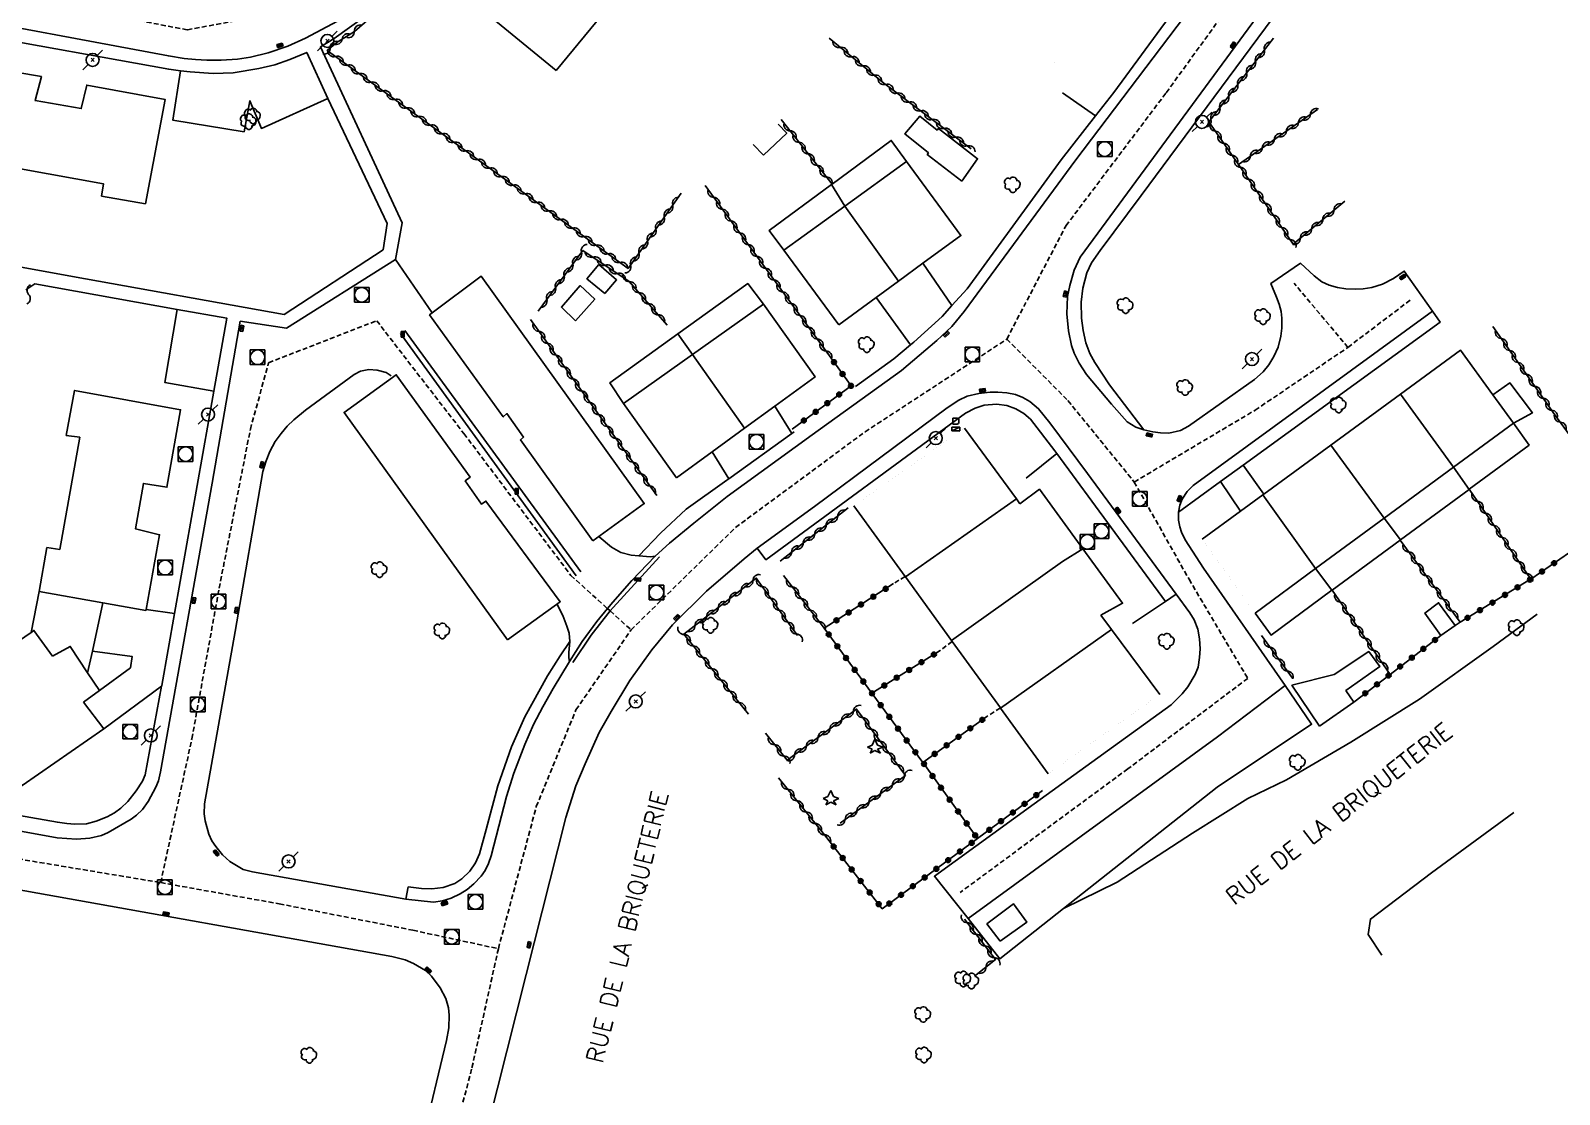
# Model space of a CAD drawing. Header units: millimetres. Extents: x 267000 to 268001, y 124012 to 125001.
# Drawn here: x 267124.9 to 267281.7, y 124538.7 to 124647.9 of the extents above; entities that cross this region are included whole.
import ezdxf
from ezdxf.enums import TextEntityAlignment as Align

# ---------------------------------------------------------------- set-up
doc = ezdxf.new("R2010")
doc.units = ezdxf.units.MM
doc.linetypes.add('DASHED', pattern=[0.75, 0.5, -0.25])
doc.layers.get('0').update_dxf_attribs({"linetype": 'CONTINUOUS'})
for name, color, linetype in [('W0001', 6, 'DASHED'), ('W0004', 5, 'CONTINUOUS'), ('W0006', 2, 'CONTINUOUS'), ('W0008', 7, 'CONTINUOUS'), ('W0014', 7, 'CONTINUOUS'), ('W0017', 7, 'CONTINUOUS'), ('W0101', 7, 'CONTINUOUS'), ('W0104', 1, 'CONTINUOUS'), ('W0112', 1, 'DASHED'), ('W0211', 2, 'CONTINUOUS'), ('W0300', 7, 'CONTINUOUS'), ('W0303', 7, 'CONTINUOUS'), ('W0310', 3, 'CONTINUOUS'), ('W0323', 7, 'CONTINUOUS'), ('W0401', 7, 'CONTINUOUS'), ('W0420', 7, 'CONTINUOUS'), ('W0438', 7, 'CONTINUOUS'), ('W0439', 7, 'CONTINUOUS'), ('W0473', 7, 'CONTINUOUS'), ('W0989', 7, 'CONTINUOUS'), ('W1102', 7, 'CONTINUOUS')]:
    doc.layers.add(name, color=color, linetype=linetype)
doc.styles.get("Standard").update_dxf_attribs({"font": 'romans.shx', "width": 0.85})

# ---------------------------------------------------------------- blocks, each defined once
blk = doc.blocks.new('T420')
for p, q in [((0.75, 0.75), (-0.75, 0.75)), ((-0.75, 0.75), (-0.75, -0.75)), ((0.75, 0.75), (0.75, -0.75)), ((0.75, -0.75), (-0.75, -0.75))]:
    blk.add_line(p, q)
blk.add_ellipse((0, 0), major_axis=(-0.53, 0.53), ratio=1, start_param=3.926991, end_param=10.210176)
blk = doc.blocks.new('T401')
for p, q in [((-0.3, 0.3), (0, 0.3)), ((-0.3, -0.25), (-0.3, 0.3)), ((-0.3, 0.15), (0, 0.15)), ((-0.3, 0), (0, 0)), ((0, 0.3), (0, -0.25)), ((-0.3, -0.15), (0, -0.15)), ((-0.3, -0.25), (-0.3, -0.3)), ((-0.3, -0.3), (0, -0.3)), ((0, -0.3), (0, -0.25))]:
    blk.add_line(p, q)
blk = doc.blocks.new('T300')
for p, q in [((-0.8, 0.51), (-0.86, 0.34)), ((-0.86, 0.34), (-0.86, 0.17)), ((-0.86, 0.17), (-0.74, 0.06)), ((-0.69, 0.63), (-0.8, 0.51)), ((-0.8, -0.06), (-0.74, 0.06)), ((-0.74, 0.06), (-0.69, 0.11)), ((-0.57, 0.69), (-0.69, 0.63)), ((-0.46, 0.69), (-0.57, 0.69)), ((-0.29, 0.63), (-0.46, 0.69)), ((-0.29, 0.63), (-0.17, 0.74)), ((-0.23, 0.57), (-0.29, 0.63)), ((-0.17, 0.74), (-0.06, 0.8)), ((-0.06, 0.8), (0.06, 0.8)), ((0.06, 0.8), (0.23, 0.74)), ((0.23, 0.74), (0.34, 0.63)), ((0.34, 0.63), (0.4, 0.51)), ((0.46, 0.46), (0.34, 0.46)), ((0.4, 0.51), (0.4, 0.46)), ((0.57, 0.4), (0.46, 0.46)), ((0.57, 0.4), (0.69, 0.29)), ((0.69, 0.29), (0.74, 0.17)), ((0.74, 0.06), (0.69, -0.17)), ((0.74, 0.17), (0.74, 0.06)), ((-0.8, -0.17), (-0.8, -0.06)), ((-0.8, -0.23), (-0.8, -0.17)), ((-0.74, -0.34), (-0.8, -0.23)), ((-0.69, -0.4), (-0.74, -0.34)), ((-0.51, -0.46), (-0.69, -0.4)), ((-0.4, -0.46), (-0.51, -0.46)), ((-0.4, -0.46), (-0.34, -0.46)), ((-0.34, -0.46), (-0.34, -0.4)), ((-0.34, -0.51), (-0.34, -0.46)), ((-0.29, -0.63), (-0.34, -0.51)), ((-0.17, -0.74), (-0.29, -0.63)), ((-0.06, -0.8), (-0.17, -0.74)), ((0.06, -0.8), (-0.06, -0.8)), ((0.17, -0.74), (0.06, -0.8)), ((0.23, -0.69), (0.17, -0.74)), ((0.29, -0.46), (0.23, -0.46)), ((0.29, -0.63), (0.23, -0.69)), ((0.46, -0.4), (0.29, -0.46)), ((0.34, -0.51), (0.29, -0.63)), ((0.34, -0.51), (0.34, -0.46)), ((0.57, -0.34), (0.46, -0.4)), ((0.63, -0.29), (0.57, -0.34)), ((0.69, -0.17), (0.63, -0.29))]:
    blk.add_line(p, q)
blk = doc.blocks.new('T303')
for p, q in [((-0.77, 0), (-0.28, 0.21)), ((-0.28, -0.21), (-0.77, 0)), ((-0.28, 0.21), (0, 0.83)), ((0, 0.83), (0.28, 0.21)), ((0.28, 0.21), (0.83, 0)), ((0.83, 0), (0.28, -0.21)), ((-0.49, -0.63), (-0.28, -0.21)), ((0, -0.35), (-0.49, -0.63)), ((0.56, -0.63), (0, -0.35)), ((0.28, -0.21), (0.56, -0.63))]:
    blk.add_line(p, q)
blk = doc.blocks.new('T438')
for p, q in [((-0.4, 0.2), (0.4, 0.2)), ((-0.4, -0.2), (-0.4, 0.2)), ((0.15, 1.1), (-0.3, 1.1)), ((-0.3, 1.1), (-0.3, 0.5)), ((-0.3, 0.5), (0.15, 0.5)), ((0.3, 0.65), (0.3, 0.95)), ((0.4, 0.2), (0.4, -0.2))]:
    blk.add_line(p, q)
at = {"flags": 128}
for points in [[(-0.4, -0.2), (0.4, 0.2)], [(0.4, -0.2), (-0.4, -0.2)]]:
    blk.add_lwpolyline(points, dxfattribs=at)
for centre, major_axis, start_param, end_param in [((0.15, 0.95), (0.106, -0.106), 0.785398, 2.356194), ((0.15, 0.65), (0.106, 0.106), 3.926991, 5.497787)]:
    blk.add_ellipse(centre, major_axis=major_axis, ratio=1, start_param=start_param, end_param=end_param)
blk = doc.blocks.new('T473')
for p, q in [((-0.166667, 0.166667), (0.166667, -0.166667)), ((-0.166667, -0.166667), (0.166667, 0.166667)), ((0.500001, 0.500001), (1.000002, 1.000002)), ((-1.000002, -1.000002), (-0.500001, -0.500001))]:
    blk.add_line(p, q)
blk.add_ellipse((0, 0), major_axis=(0.471405, 0.471405), ratio=1, start_param=5.4977871438, end_param=11.780972451)
blk = doc.blocks.new('t323o')
at = {"color": 0, "linetype": 'Continuous'}
for radius in [0.25, 0.15]:
    blk.add_circle((0, 0), radius, dxfattribs=at)
blk = doc.blocks.new('t310o')
at = {"color": 0, "linetype": 'Continuous'}
for centre, start, end in [((-0.5, 0.38), 216.8699, 323.1304), ((0.5, -0.37), 36.8699, 143.1303)]:
    blk.add_arc(centre, 0.625, start, end, dxfattribs=at)

msp = doc.modelspace()

# ---------------------------------------------------------------- linework, layer by layer
at = {"layer": 'W0001'}
for points in [[(267172.07, 124671), (267161.97, 124658.78), (267153.25, 124650.2), (267140.94, 124647.93), (267124.36, 124651.1), (267106.89, 124654.26), (267096.49, 124652.42), (267090.11, 124644.24), (267087.96, 124632.14), (267085, 124614.94), (267081.22, 124594.28), (267079.37, 124580.37), (267084.46, 124571.55), (267097.74, 124567.39), (267117.65, 124563.88), (267138.21, 124560.46)], [(267225.01, 124616.21), (267231.08, 124627.85), (267241.36, 124641.48), (267250.9, 124654.63), (267250.9, 124654.63)], [(267260, 124615.36), (267254.48, 124621.94)], [(267260, 124615.36), (267266.54, 124620.32)], [(267138.21, 124560.46), (267141.41, 124575.22), (267144.21, 124590.65), (267147.41, 124606.96), (267149.28, 124613.79), (267160.37, 124618.09), (267169.32, 124606.51), (267180.29, 124591.97), (267184.04, 124588.57), (267184.32, 124588.32), (267186.46, 124586.38), (267197.18, 124596.88), (267210.47, 124606.7), (267225.01, 124616.21)], [(267225.01, 124616.21), (267231.28, 124609.9), (267238.08, 124601.55)], [(267238.08, 124601.55), (267250.49, 124608.92), (267260, 124615.36)], [(267238.08, 124601.55), (267243.7, 124591.57), (267249.72, 124581.41), (267237.42, 124572.12), (267220.21, 124559.44)], [(267172.85, 124553.68), (267176.74, 124568.25), (267180.81, 124578.17), (267186.46, 124586.38)], [(267138.21, 124560.46), (267150.38, 124558.28), (267164.09, 124555.57), (267172.85, 124553.68)], [(267172.85, 124553.68), (267170.11, 124541.32), (267166.02, 124525.73)]]:
    msp.add_lwpolyline(points, dxfattribs=at)
at = {"layer": 'W0004'}
for points in [[(267180.84, 124591.93), (267162.8, 124616.77)], [(267163.26, 124617.1), (267181.3, 124592.33)], [(267180.15, 124583.15), (267181.46, 124585.19), (267182.94, 124587.24), (267184.04, 124588.57), (267184.58, 124589.22), (267186.55, 124591.46), (267188.95, 124593.94)], [(267189.38, 124593.87), (267184.62, 124588.69), (267184.32, 124588.32), (267182.38, 124585.85), (267180.48, 124583.05)]]:
    msp.add_lwpolyline(points, dxfattribs=at)
at = {"layer": 'W0006'}
for points in [[(267146.78, 124637.48), (267139.44, 124638.67), (267140.23, 124643.74)], [(267146.78, 124637.48), (267147.36, 124640.65), (267148.55, 124637.81), (267155.35, 124640.89)], [(267143.67, 124610.88), (267138.62, 124611.76), (267139.89, 124619.26)], [(267253.56, 124580.66), (267256.27, 124576.71), (267246.57, 124570.24), (267230.82, 124557.79), (267224.3, 124552.63), (267221.06, 124556.77)]]:
    msp.add_lwpolyline(points, dxfattribs=at)
at = {"layer": 'W0008'}
for points in [[(267166.07, 124618.9), (267162.31, 124624.36)], [(267268.67, 124619.07), (267265.77, 124623.18), (267264.68, 124622.43), (267263.56, 124621.83), (267262.47, 124621.5), (267261.55, 124621.37), (267260.73, 124621.33), (267259.8, 124621.36), (267258.92, 124621.49), (267258.06, 124621.75), (267257.33, 124622.08), (267256.54, 124622.71), (267255.12, 124623.99), (267252.09, 124621.9), (267252.69, 124620.52), (267252.96, 124619.8), (267253.16, 124619.04), (267253.22, 124618.35), (267253.22, 124617.33), (267253.13, 124616.5), (267252.83, 124615.38), (267252.41, 124614.43), (267251.88, 124613.57), (267251.29, 124612.84), (267250.4, 124612.08), (267243.66, 124607.26), (267242.84, 124606.83), (267241.62, 124606.56), (267240.79, 124606.6), (267240, 124606.69), (267239.08, 124606.89)], [(267163.35, 124558.76), (267147.63, 124561.56), (267146.67, 124561.82), (267145.29, 124562.64), (267144.56, 124563.3), (267143.87, 124564.15), (267143.47, 124564.74), (267143.14, 124565.44), (267142.77, 124566.79), (267142.67, 124567.51), (267142.71, 124568.53), (267145.86, 124586.23), (267148.7, 124602.61), (267149.02, 124603.73), (267149.42, 124604.69), (267149.97, 124605.71), (267150.57, 124606.53), (267151.19, 124607.26), (267151.88, 124607.92), (267153.07, 124608.91), (267158.07, 124612.58), (267158.72, 124612.91), (267159.55, 124613.08), (267160.41, 124613.01), (267161.33, 124612.78), (267161.86, 124612.45)], [(267242.38, 124590.03), (267243.8, 124588.12), (267244.23, 124587.4), (267244.59, 124586.47), (267244.79, 124585.45), (267244.86, 124584.43), (267244.79, 124583.54), (267244.63, 124582.55), (267244.34, 124581.79), (267243.58, 124580.54), (267242.99, 124579.82), (267241.87, 124578.69), (267227.82, 124568.55), (267217.59, 124561.12), (267221.06, 124556.77), (267246.62, 124575.41), (267253.56, 124580.66), (267245.2, 124592.7), (267243.29, 124595.63), (267242.92, 124596.39), (267242.76, 124596.95), (267242.62, 124597.64), (267242.62, 124598.46)], [(267187.27, 124593.97), (267186.48, 124594.06), (267185.43, 124594.32), (267184.47, 124594.85), (267183.18, 124595.93)], [(267170.77, 124531.5), (267175.71, 124551.05), (267179.76, 124567.13), (267180.81, 124570.37), (267181.76, 124572.64), (267183.2, 124575.84), (267184.42, 124578.02), (267186.35, 124581.18), (267188.59, 124584.32), (267190.72, 124586.89), (267194.21, 124590.36), (267198.06, 124593.66), (267199.41, 124594.75)], [(267178.88, 124588.98), (267179.45, 124587.86), (267179.88, 124586.77), (267180.11, 124586.05), (267180.18, 124585.19)], [(267123.31, 124559.77), (267161.93, 124552.87), (267163.29, 124552.54), (267164.14, 124552.15), (267165.36, 124551.43), (267165.99, 124550.87), (267166.88, 124549.68), (267167.45, 124548.56), (267167.74, 124547.61), (267167.81, 124546.88), (267167.78, 124545.56), (267167.52, 124544.25), (267165.1, 124534.13)]]:
    msp.add_lwpolyline(points, dxfattribs=at)
at = {"layer": 'W0014'}
for points in [[(267114.39, 124649.86), (267139.01, 124645.26), (267140.62, 124645), (267141.77, 124644.87), (267142.93, 124644.81), (267144.41, 124644.81), (267146.09, 124644.91), (267147.41, 124645.12), (267149.22, 124645.58), (267151.26, 124646.24), (267153.07, 124647.07), (267156.36, 124648.82), (267157.61, 124649.82), (267159.22, 124651.27), (267164.28, 124657.14), (267175.75, 124671)], [(267171.5, 124663.67), (267160.69, 124650.77), (267159.15, 124649.31), (267155.99, 124647.03), (267154.6, 124646.17), (267162.98, 124628.14), (267162.31, 124624.36)], [(267209.48, 124611.34), (267213.42, 124614.18), (267215.13, 124615.62), (267215.46, 124615.9), (267218.36, 124618.54), (267219.37, 124619.64), (267220.95, 124621.35), (267230.58, 124634.61), (267234.11, 124639.1), (267236, 124641.51), (267244.88, 124653.65), (267245, 124653.81), (267247.3, 124657.12)], [(267248.5, 124656.4), (267243.23, 124649.3), (267232.09, 124634.58), (267220.63, 124619.04), (267219.38, 124617.49), (267217.83, 124616.07), (267214.22, 124613), (267205.04, 124606.39), (267196.32, 124600.05), (267192.9, 124597.34), (267190.4, 124595.26), (267188.95, 124593.94), (267188.46, 124593.87), (267187.27, 124593.97)], [(267239.08, 124606.89), (267238.26, 124607.18), (267237.36, 124607.71), (267235.75, 124609.52), (267233.17, 124612.58), (267232.44, 124613.73), (267231.91, 124614.75), (267231.65, 124615.54), (267231.32, 124617.05), (267231.15, 124618.8), (267231.24, 124620.58), (267231.47, 124621.7), (267231.93, 124623.28), (267232.52, 124624.6), (267253.3, 124652.86)], [(267254.48, 124652.12), (267238.79, 124630.94)], [(267108.67, 124626.36), (267129.17, 124622.64), (267150.89, 124618.73), (267161.05, 124625.38), (267161.44, 124628.08), (267155.35, 124640.88), (267155.35, 124640.89), (267153.2, 124645.62), (267151.46, 124644.89), (267149.91, 124644.33), (267148.27, 124643.96), (267145.66, 124643.53), (267143.59, 124643.46), (267141.25, 124643.62), (267140.23, 124643.74), (267139.04, 124643.88), (267118.87, 124647.53)], [(267239.08, 124606.89), (267235.54, 124611.53), (267234.03, 124613.8), (267233.53, 124614.72), (267233.1, 124615.84), (267232.83, 124617.09), (267232.66, 124618.34), (267232.63, 124619.99), (267232.79, 124621.44), (267233.22, 124622.99), (267233.71, 124624.04), (267234.59, 124625.3), (267238.79, 124630.94)], [(267162.31, 124624.36), (267151.12, 124617.32), (267146.38, 124618.03), (267143.48, 124601.42), (267138.2, 124571.83), (267137.97, 124570.9), (267137.71, 124570.24), (267136.92, 124568.79), (267136.33, 124567.97), (267135.74, 124567.38), (267135.18, 124566.95), (267132.84, 124565.59), (267132.15, 124565.29), (267130.93, 124565.03), (267129.58, 124564.92), (267127.6, 124565.05), (267102.82, 124569.58)], [(267116.64, 124568.58), (267127.61, 124566.65), (267128.6, 124566.52), (267129.42, 124566.46), (267130.61, 124566.49), (267131.59, 124566.76), (267132.71, 124567.22), (267133.47, 124567.62), (267134.13, 124568.08), (267134.85, 124568.77), (267135.71, 124569.86), (267136.36, 124570.85), (267136.63, 124571.51), (267138.31, 124580.6), (267138.32, 124580.67), (267139.62, 124588.05), (267143.11, 124607.76), (267143.67, 124610.88), (267145, 124618.34), (267139.89, 124619.26), (267125.29, 124621.86), (267124.37, 124621.26)], [(267242.62, 124598.46), (267242.75, 124599.19), (267242.98, 124599.78), (267243.51, 124600.57), (267244.13, 124601.2), (267268.67, 124619.07)], [(267268.67, 124619.07), (267269.47, 124617.95), (267249.26, 124603.28), (267246.93, 124601.59), (267242.62, 124598.46)], [(267199.41, 124594.75), (267205.29, 124599.04), (267218.88, 124609.15), (267220.07, 124609.95), (267220.95, 124610.34), (267222.14, 124610.64), (267223.29, 124610.78), (267224.08, 124610.78), (267225.01, 124610.68), (267225.9, 124610.52), (267226.65, 124610.22), (267227.38, 124609.8), (267228.27, 124609.07), (267229.43, 124607.63), (267233.29, 124602.43), (267242.38, 124590.03)], [(267242.38, 124590.03), (267241.29, 124589.3), (267230.14, 124604.47), (267229.93, 124604.76), (267227.45, 124607.99), (267226.76, 124608.58), (267225.93, 124609.07), (267225.01, 124609.4), (267223.95, 124609.53), (267222.7, 124609.43), (267221.75, 124609.13), (267220.76, 124608.6), (267200.3, 124593.57), (267199.41, 124594.75)], [(267187.27, 124593.97), (267189.48, 124596.31), (267192.11, 124598.75), (267196.28, 124601.73), (267196.49, 124601.88), (267202.96, 124606.51), (267203.19, 124606.68)], [(267180.18, 124585.19), (267180.08, 124584.07), (267180.08, 124583.51), (267180.15, 124583.15), (267178.47, 124580.38), (267177.42, 124578.5), (267176.47, 124576.68), (267175.55, 124574.64), (267174.44, 124571.7), (267173.68, 124569.3), (267172.12, 124563.2), (267171.85, 124562.41), (267171.49, 124561.71), (267171.07, 124561.12), (267170.34, 124560.33), (267169.65, 124559.74), (267168.93, 124559.3), (267168.01, 124558.88), (267167.12, 124558.58), (267166.2, 124558.44), (267163.35, 124558.76)], [(267163.35, 124558.76), (267163.61, 124560.01), (267164.96, 124559.85), (267166.01, 124559.82), (267167.2, 124559.95), (267168.39, 124560.38), (267169.11, 124560.84), (267169.93, 124561.64), (267170.52, 124562.49), (267170.91, 124563.42), (267171.6, 124565.89), (267172.78, 124570.37), (267174.19, 124574.4), (267175.57, 124577.46), (267177.9, 124581.68), (267179.18, 124583.73), (267180.18, 124585.19)]]:
    msp.add_lwpolyline(points, dxfattribs=at)
at = {"layer": 'W0017'}
for points in [[(267234.11, 124639.1), (267230.71, 124641.47)], [(267219.37, 124619.64), (267216.41, 124623.98)], [(267211.59, 124620.46), (267215.13, 124615.62)], [(267202.96, 124606.51), (267201.22, 124609.33)], [(267194.79, 124604.65), (267196.49, 124601.88)], [(267230.14, 124604.47), (267226.98, 124601.93)], [(267251.37, 124600.3), (267249.26, 124603.28)], [(267246.93, 124601.59), (267248.99, 124598.56)], [(267136.72, 124588.47), (267139.62, 124588.05)], [(267241.29, 124589.3), (267237.9, 124587.05)], [(267131.94, 124580.15), (267135.13, 124582.49), (267135.29, 124583.65), (267131.2, 124584.19)], [(267132.38, 124576.23), (267138.31, 124580.6)], [(267263.47, 124553.03), (267262.08, 124555.12), (267262.31, 124556.71), (267268.56, 124561.46), (267277.03, 124567.66)]]:
    msp.add_lwpolyline(points, dxfattribs=at)
at = {"layer": 'W0101'}
for points in [[(267178.77, 124643.77), (267169.36, 124651.49), (267176.79, 124660.37), (267179.32, 124663.5), (267188.63, 124655.71)], [(267136.65, 124630.08), (267132.14, 124630.87), (267132.33, 124632.15), (267120.96, 124634.2), (267120.7, 124632.95), (267115.95, 124633.83), (267117.09, 124640.27), (267117.84, 124644.51), (267125.98, 124643.14), (267125.33, 124640.67), (267130.07, 124639.85), (267130.63, 124642.26), (267138.67, 124640.79)], [(267229.9, 124644.61), (267229.9, 124644.61)], [(267207.77, 124617.67), (267202.12, 124625.33), (267208.39, 124629.85), (267214.72, 124634.42), (267220.3, 124626.82), (267216.41, 124623.98), (267213.89, 124622.14), (267211.59, 124620.46)], [(267191.13, 124601.99), (267185.68, 124609.59), (267192.78, 124614.63), (267200.05, 124619.79), (267205.34, 124612.33), (267201.22, 124609.33), (267198.1, 124607.06), (267194.79, 124604.65)], [(267136.7, 124588.36), (267132.28, 124589.15), (267125.73, 124590.32), (267126.54, 124594.83), (267127.86, 124594.63), (267129.91, 124606.14), (267128.53, 124606.33), (267129.37, 124610.95), (267140.25, 124608.96), (267138.85, 124601.01), (267136.44, 124601.4), (267135.63, 124596.73), (267138.1, 124596.14), (267136.72, 124588.47)], [(267226.35, 124599.31), (267226.35, 124599.31)], [(267234.64, 124587.9), (267234.64, 124587.9)], [(267127.12, 124583.69), (267127.12, 124583.69)], [(267130.29, 124578.96), (267130.29, 124578.96)]]:
    msp.add_lwpolyline(points, close=True, dxfattribs=at)
for points in [[(267245.04, 124595.68), (267248.99, 124598.56), (267251.28, 124600.24), (267251.37, 124600.3), (267258.25, 124605.34), (267265.38, 124610.55), (267271.56, 124615.07), (267274.87, 124610.5), (267276.97, 124607.6), (267270.82, 124603.07), (267263.72, 124597.85), (267256.68, 124592.67), (267250.49, 124588.11)], [(267220.67, 124607.08), (267225.99, 124599.81), (267226.35, 124599.31)], [(267226.35, 124599.31), (267228.36, 124600.8), (267232.82, 124594.69), (267236.88, 124589.12), (267234.64, 124587.9)], [(267229.24, 124571.61), (267224.35, 124578.36), (267224.35, 124578.37), (267219.4, 124585.2), (267219.33, 124585.29), (267214.6, 124591.83), (267214.58, 124591.86), (267209.32, 124599.12)], [(267234.64, 124587.9), (267235.75, 124586.42), (267240.72, 124579.77)], [(267130.29, 124578.96), (267132.38, 124576.23), (267123.99, 124570.41), (267116.95, 124580.68), (267124.93, 124586.13), (267125.21, 124586.33), (267127.12, 124583.69)], [(267127.12, 124583.69), (267128.93, 124584.69), (267130.72, 124581.98), (267131.94, 124580.15), (267130.29, 124578.96)]]:
    msp.add_lwpolyline(points, dxfattribs=at)
at = {"layer": 'W0101', "const_width": 0.002}
for points in [[(267209.32, 124599.12), (267220.67, 124607.08)], [(267250.49, 124588.11), (267245.04, 124595.68)], [(267240.72, 124579.77), (267229.24, 124571.61)]]:
    msp.add_lwpolyline(points, dxfattribs=at)
at = {"layer": 'W0104'}
for points in [[(267201.57, 124638.25), (267202.44, 124637.32), (267200.04, 124635.08)], [(267207.03, 124632.06), (267207.08, 124632.1), (267213.16, 124636.59), (267214.72, 124634.42)], [(267200.04, 124635.08), (267199, 124636.18)], [(267202.12, 124625.33), (267200.63, 124627.34), (267207.03, 124632.06)], [(267207.03, 124632.06), (267208.39, 124629.85)], [(267191.27, 124616.74), (267198.44, 124621.9), (267200.05, 124619.79)], [(267185.68, 124609.59), (267184.29, 124611.73), (267191.27, 124616.74)], [(267191.27, 124616.74), (267192.78, 124614.63)], [(267274.87, 124610.5), (267276.61, 124611.72), (267278.93, 124608.66), (267276.97, 124607.6)], [(267276.97, 124607.6), (267278.59, 124605.33), (267272.44, 124600.8), (267272.43, 124600.79)], [(267276.97, 124607.6), (267276.97, 124607.6)], [(267272.43, 124600.79), (267270.82, 124603.07)], [(267272.43, 124600.79), (267265.38, 124595.61)], [(267265.38, 124595.61), (267263.72, 124597.85)], [(267265.38, 124595.61), (267265.35, 124595.58), (267258.38, 124590.45), (267258.36, 124590.44)], [(267258.36, 124590.44), (267256.68, 124592.67)], [(267124.93, 124586.13), (267125.73, 124590.32)], [(267258.36, 124590.44), (267252.11, 124585.84), (267250.49, 124588.11)], [(267132.28, 124589.15), (267131.2, 124584.19), (267130.72, 124581.98)]]:
    msp.add_lwpolyline(points, dxfattribs=at)
for points in [[(267220.4, 124632.42), (267216.84, 124635.15), (267216.97, 124635.31), (267214.56, 124637.25), (267216.07, 124639.07), (267217.85, 124637.65), (267217.99, 124637.82), (267222.01, 124634.7)], [(267182.54, 124595.53), (267175.11, 124605.86), (267175.44, 124606.16), (267173.72, 124608.56), (267173.36, 124608.23), (267165.8, 124618.69), (267166.07, 124618.9), (267171.09, 124622.65), (267187.81, 124599.33)], [(267183.76, 124620.88), (267181.94, 124622.39), (267183.16, 124623.85), (267184.97, 124622.27), (267183.76, 124620.88)], [(267180.77, 124618.07), (267179.31, 124619.49), (267181.25, 124621.7), (267182.74, 124620.32), (267180.77, 124618.07)], [(267173.8, 124585.36), (267157.02, 124608.69), (267162.38, 124612.55), (267169.95, 124602.03), (267169.45, 124601.66), (267171.11, 124599.29), (267171.57, 124599.59), (267179.2, 124589.26)], [(267269.54, 124585.81), (267267.89, 124588.11), (267269.3, 124589.17), (267270.99, 124586.84), (267269.54, 124585.81)], [(267257.1, 124576.49), (267254.26, 124580.71), (267258.58, 124581.8), (267262.13, 124584.15), (267263.29, 124582.63), (267259.8, 124580.16), (267260.59, 124578.97)]]:
    msp.add_lwpolyline(points, close=True, dxfattribs=at)
at = {"layer": 'W0112'}
for points in [[(267214.58, 124591.86), (267213.39, 124591.13)], [(267219.4, 124585.2), (267218.18, 124584.27)], [(267224.35, 124578.37), (267222.97, 124577.51)]]:
    msp.add_lwpolyline(points, dxfattribs=at)
at = {"layer": 'W0211'}
msp.add_lwpolyline([(267230.82, 124557.79), (267236.33, 124560.49), (267244.06, 124565.54), (267249.72, 124569.08), (267253.71, 124571), (267260.29, 124574.87), (267267.33, 124579.26), (267274.89, 124584.68), (267279.42, 124588)], dxfattribs=at)
at = {"layer": 'W0310'}
for points in [[(267172.01, 124663.35), (267162.35, 124651.67), (267160.41, 124649.76), (267158.08, 124647.77), (267157.26, 124647.24), (267156.3, 124646.68), (267155.28, 124645.82), (267186.16, 124623.45), (267191.6, 124631.17)], [(267221.34, 124635.74), (267212.4, 124642.47), (267206.77, 124647.08)], [(267252.35, 124647.07), (267245.74, 124638.49), (267248.76, 124634.13), (267254.4, 124625.96), (267259.68, 124630.35)], [(267256.89, 124639.77), (267248.76, 124634.13)], [(267207.08, 124632.1), (267201.85, 124638.74)], [(267206.55, 124614.85), (267194.07, 124631.96)], [(267176.92, 124619.08), (267181.53, 124625.31), (267186.28, 124622.13), (267190.17, 124617.62)], [(267189.09, 124600.16), (267176.14, 124618.22)], [(267288.34, 124598.68), (267281.24, 124608.45), (267274.86, 124617.49)], [(267272.44, 124600.8), (267278.76, 124591.59)], [(267201.75, 124593.44), (267208.75, 124598.89)], [(267265.35, 124595.58), (267271.52, 124587.16)], [(267198.52, 124577.75), (267191.88, 124585.94), (267199.31, 124591.69), (267203.54, 124585.8)], [(267205.85, 124587.12), (267202.11, 124591.96)], [(267258.38, 124590.45), (267264.32, 124581.82)], [(267251.12, 124585.81), (267254.3, 124581.43)], [(267207.9, 124566.57), (267214.61, 124571.46), (267209.59, 124578.26), (267202.48, 124573.01), (267200.24, 124575.78)], [(267206.32, 124565.35), (267201.6, 124571.2)], [(267220.67, 124556.71), (267223.84, 124552.56), (267221.7, 124550.85)]]:
    msp.add_lwpolyline(points, dxfattribs=at)
at = {"layer": 'W0323'}
for points in [[(267206.55, 124614.85), (267209.03, 124611.43), (267202.98, 124606.97)], [(267284.73, 124595.67), (267278.76, 124591.59), (267278.73, 124591.57), (267271.52, 124587.16), (267270.99, 124586.84)], [(267213.39, 124591.13), (267206.27, 124586.55)], [(267222, 124564.98), (267216.45, 124572.71), (267216.4, 124572.79), (267211.17, 124579.88), (267206.27, 124586.55), (267205.85, 124587.12)], [(267269.54, 124585.81), (267264.32, 124581.82), (267260.59, 124578.97)], [(267218.18, 124584.27), (267211.17, 124579.88)], [(267222.97, 124577.51), (267216.4, 124572.79)], [(267228.68, 124569.9), (267222, 124564.98)], [(267222, 124564.98), (267212.23, 124557.78), (267206.32, 124565.35)]]:
    msp.add_lwpolyline(points, dxfattribs=at)
at = {"layer": 'W0439'}
msp.add_lwpolyline([(267224.33, 124554.44), (267222.97, 124556.22), (267225.7, 124558.27), (267227.06, 124556.39)], close=True, dxfattribs=at)
at = {"layer": 'W1102'}
for points in [[(267208.39, 124629.85), (267213.89, 124622.14)], [(267192.78, 124614.63), (267198.1, 124607.06)], [(267270.82, 124603.07), (267265.38, 124610.55)], [(267258.25, 124605.34), (267263.72, 124597.85)], [(267214.6, 124591.83), (267225.99, 124599.81)], [(267256.68, 124592.67), (267251.28, 124600.24)], [(267230.72, 124593.39), (267232.82, 124594.69)], [(267219.33, 124585.29), (267230.72, 124593.39)], [(267230.72, 124593.39), (267230.72, 124593.39)], [(267224.35, 124578.36), (267235.75, 124586.42)]]:
    msp.add_lwpolyline(points, dxfattribs=at)

# ---------------------------------------------------------------- block references
at = {"layer": 'W0300', "rotation": 359.9999899820874}
for p in [(267147.68, 124639.09), (267147.25, 124638.5), (267225.63, 124632.03), (267237.2, 124619.63), (267251.3, 124618.51), (267210.65, 124615.64), (267243.31, 124611.24), (267259.06, 124609.46), (267160.67, 124592.56), (267167.11, 124586.28), (267194.62, 124586.86), (267277.32, 124586.61), (267241.43, 124585.22), (267254.86, 124572.79), (267220.55, 124550.57), (267221.38, 124550.37), (267216.44, 124546.93), (267153.47, 124542.75), (267216.52, 124542.78)]:
    msp.add_blockref('T300', p, dxfattribs=at)
at = {"layer": 'W0303', "rotation": 359.9999899820874}
for p in [(267211.48, 124574.35), (267206.94, 124569.07)]:
    msp.add_blockref('T303', p, dxfattribs=at)
at = {"layer": 'W0310'}
for p, rotation in [((267156.81, 124646.98), 210.5022763414315), ((267158.08, 124647.78), 220.325338779549), ((267155.6, 124646.1), 220.0697572536774), ((267156.15, 124645.19), 324.079114778754), ((267207.93, 124646.13), 140.7105931375722), ((267209.09, 124645.18), 140.7105931375722), ((267251.43, 124645.88), 232.4114023497409), ((267157.37, 124644.31), 324.079114778754), ((267210.25, 124644.23), 140.7105931375722), ((267249.6, 124643.51), 232.4114023497409), ((267250.52, 124644.69), 232.4114023497409), ((267158.58, 124643.43), 324.079114778754), ((267159.8, 124642.55), 324.079114778754), ((267211.41, 124643.28), 140.7105931375722), ((267212.58, 124642.34), 143.0093203766649), ((267248.69, 124642.32), 232.4114023497409), ((267161.01, 124641.67), 324.079114778754), ((267162.23, 124640.79), 324.079114778754), ((267213.77, 124641.43), 143.0093203766649), ((267214.97, 124640.53), 143.0093203766649), ((267247.77, 124641.13), 232.4114023497409), ((267163.44, 124639.91), 324.079114778754), ((267164.66, 124639.03), 324.079114778754), ((267216.17, 124639.63), 143.0093203766649), ((267245.94, 124638.75), 232.4114023497409), ((267246.86, 124639.94), 232.4114023497409), ((267256.15, 124639.26), 214.72474115506), ((267165.87, 124638.15), 324.079114778754), ((267202.78, 124637.57), 128.1880973135889), ((267217.37, 124638.73), 143.0093203766649), ((267218.57, 124637.82), 143.0093203766649), ((267246.41, 124637.53), 304.6315683076865), ((267253.69, 124637.55), 214.72474115506), ((267254.92, 124638.4), 214.72474115506), ((267167.09, 124637.27), 324.079114778754), ((267168.3, 124636.39), 324.079114778754), ((267203.7, 124636.39), 128.1880973135889), ((267219.77, 124636.92), 143.0093203766649), ((267220.96, 124636.02), 143.0093203766649), ((267247.26, 124636.29), 304.6315683076865), ((267251.22, 124635.84), 214.72474115506), ((267252.45, 124636.7), 214.72474115506), ((267169.52, 124635.51), 324.079114778754), ((267170.73, 124634.63), 324.079114778754), ((267204.63, 124635.21), 128.1880973135889), ((267248.11, 124635.06), 304.6315683076865), ((267249.99, 124634.99), 214.72474115506), ((267171.94, 124633.75), 324.079114778754), ((267173.16, 124632.87), 324.079114778754), ((267205.56, 124634.03), 128.1880973135889), ((267206.48, 124632.85), 128.1880973135889), ((267248.97, 124633.82), 304.6276587728786), ((267249.82, 124632.59), 304.6276587728786), ((267174.37, 124631.99), 324.079114778754), ((267175.59, 124631.11), 324.079114778754), ((267250.67, 124631.36), 304.6276587728786), ((267176.8, 124630.23), 324.079114778754), ((267190.74, 124629.94), 54.81140651639773), ((267194.95, 124630.75), 126.128613817366), ((267195.84, 124629.53), 126.128613817366), ((267251.52, 124630.12), 304.6276587728786), ((267258.58, 124629.44), 39.73397010664691), ((267178.02, 124629.35), 324.079114778754), ((267179.23, 124628.47), 324.079114778754), ((267189.88, 124628.72), 54.81140651639773), ((267196.72, 124628.32), 126.128613817366), ((267252.38, 124628.89), 304.6276587728786), ((267257.43, 124628.48), 39.73397010664691), ((267180.45, 124627.59), 324.079114778754), ((267181.66, 124626.71), 324.079114778754), ((267188.15, 124626.27), 54.81140651639773), ((267189.01, 124627.49), 54.81140651639773), ((267197.61, 124627.11), 126.128613817366), ((267253.23, 124627.65), 304.6276587728786), ((267254.08, 124626.42), 304.6276587728786), ((267255.12, 124626.56), 39.73397010664691), ((267256.28, 124627.52), 39.73397010664691), ((267181.38, 124625.11), 53.58557231988671), ((267182.88, 124625.83), 324.079114778754), ((267184.09, 124624.95), 324.079114778754), ((267187.28, 124625.04), 54.81140651639773), ((267198.49, 124625.9), 126.128613817366), ((267199.37, 124624.69), 126.128613817366), ((267180.49, 124623.9), 53.58557231988671), ((267182.56, 124624.62), 326.1487867825428), ((267183.81, 124623.78), 326.1487867825428), ((267185.31, 124624.07), 324.079114778754), ((267186.42, 124623.81), 54.81140651639773), ((267200.26, 124623.48), 126.128613817366), ((267178.71, 124621.49), 53.58557231988671), ((267179.6, 124622.7), 53.58557231988671), ((267185.06, 124622.94), 326.1487867825428), ((267186.3, 124622.1), 310.8547864441227), ((267201.14, 124622.26), 126.128613817366), ((267124.67, 124620.79), 79.38144960416753), ((267177.82, 124620.28), 53.58557231988671), ((267187.28, 124620.97), 310.8547864441227), ((267202.03, 124621.05), 126.128613817366), ((267188.26, 124619.83), 310.8547864441227), ((267189.24, 124618.7), 310.8547864441227), ((267202.91, 124619.84), 126.128613817366), ((267203.8, 124618.63), 126.128613817366), ((267177.01, 124617), 125.6410742386314), ((267204.68, 124617.42), 126.128613817366), ((267177.88, 124615.78), 125.6410742386314), ((267205.57, 124616.21), 126.128613817366), ((267275.73, 124616.27), 125.1790347501594), ((267178.76, 124614.56), 125.6410742386314), ((267206.45, 124615), 126.128613817366), ((267276.59, 124615.04), 125.1790347501594), ((267277.45, 124613.81), 125.1790347501594), ((267179.63, 124613.34), 125.6410742386314), ((267180.51, 124612.12), 125.6410742386314), ((267278.32, 124612.59), 125.1790347501594), ((267181.38, 124610.9), 125.6410742386314), ((267279.18, 124611.36), 125.1790347501594), ((267182.25, 124609.68), 125.6410742386314), ((267280.05, 124610.14), 125.1790347501594), ((267183.13, 124608.47), 125.6410742386314), ((267280.91, 124608.91), 125.1790347501594), ((267281.79, 124607.69), 126.0209843212026), ((267184, 124607.25), 125.6410742386314), ((267184.88, 124606.03), 125.6410742386314), ((267185.75, 124604.81), 125.6410742386314), ((267186.62, 124603.59), 125.6410742386314), ((267187.5, 124602.37), 125.6410742386314), ((267188.37, 124601.15), 125.6410742386314), ((267273.29, 124599.57), 304.4823736795447), ((267274.14, 124598.33), 304.4823736795447), ((267206.48, 124597.12), 37.87951278271432), ((267207.67, 124598.04), 37.87951278271432), ((267274.99, 124597.09), 304.4823736795447), ((267204.12, 124595.28), 37.87951278271432), ((267205.3, 124596.2), 37.87951278271432), ((267275.84, 124595.86), 304.4823736795447), ((267202.93, 124594.36), 37.87951278271432), ((267266.24, 124594.37), 306.2157819629093), ((267276.69, 124594.62), 304.4823736795447), ((267277.53, 124593.38), 304.4823736795447), ((267267.12, 124593.16), 306.2157819629093), ((267268.01, 124591.95), 306.2157819629093), ((267278.38, 124592.15), 304.4823736795447), ((267197.78, 124590.5), 37.71134604062868), ((267198.97, 124591.42), 37.71134604062868), ((267199.93, 124590.82), 305.6828277694443), ((267203.03, 124590.77), 127.663536782541), ((267268.89, 124590.74), 306.2157819629093), ((267196.59, 124589.58), 37.71134604062868), ((267200.81, 124589.61), 305.6828277694443), ((267203.95, 124589.58), 127.663536782541), ((267259.23, 124589.22), 304.5606233585286), ((267269.78, 124589.53), 306.2157819629093), ((267194.22, 124587.75), 37.71134604062868), ((267195.41, 124588.66), 37.71134604062868), ((267201.68, 124588.39), 305.6828277694443), ((267202.56, 124587.17), 305.6828277694443), ((267204.86, 124588.39), 127.663536782541), ((267205.78, 124587.21), 127.663536782541), ((267260.08, 124587.98), 304.5606233585286), ((267270.67, 124588.32), 306.2157819629093), ((267191.91, 124585.91), 129.032432253391), ((267193.03, 124586.83), 37.71134604062868), ((267203.43, 124585.95), 305.6828277694443), ((267260.93, 124586.75), 304.5606233585286), ((267261.78, 124585.51), 304.5606233585286), ((267192.85, 124584.74), 129.032432253391), ((267252.01, 124584.59), 305.9346000349828), ((267262.63, 124584.28), 304.5606233585286), ((267193.8, 124583.57), 129.032432253391), ((267194.74, 124582.41), 129.032432253391), ((267252.89, 124583.38), 305.9346000349828), ((267263.48, 124583.04), 304.5606233585286), ((267195.69, 124581.24), 129.032432253391), ((267253.77, 124582.16), 305.9346000349828), ((267196.63, 124580.08), 129.032432253391), ((267197.57, 124578.91), 129.032432253391), ((267209.27, 124578.03), 216.4717284782095), ((267206.86, 124576.25), 216.4717284782095), ((267208.06, 124577.14), 216.4717284782095), ((267210.24, 124577.38), 126.4107502420305), ((267211.13, 124576.17), 126.4107502420305), ((267201.18, 124574.61), 129.1071279416164), ((267205.65, 124575.35), 216.4717284782095), ((267212.02, 124574.96), 126.4107502420305), ((267202.13, 124573.45), 129.1071279416164), ((267203.24, 124573.57), 216.4717284782095), ((267204.44, 124574.46), 216.4717284782095), ((267212.91, 124573.76), 126.4107502420305), ((267213.8, 124572.55), 126.4107502420305), ((267202.54, 124570.03), 128.8906176959991), ((267213.28, 124570.49), 36.06947875457972), ((267214.49, 124571.37), 36.06947875457972), ((267203.48, 124568.86), 128.8906176959991), ((267210.86, 124568.72), 36.06947875457972), ((267212.07, 124569.61), 36.06947875457972), ((267204.42, 124567.7), 128.8906176959991), ((267208.43, 124566.96), 36.06947875457972), ((267209.64, 124567.84), 36.06947875457972), ((267205.36, 124566.53), 128.8906176959991), ((267206.3, 124565.36), 128.8906176959991), ((267220.95, 124556.34), 307.4166425985997), ((267221.86, 124555.15), 307.4166425985997), ((267222.77, 124553.96), 307.4166425985997), ((267223.68, 124552.77), 307.4166425985997), ((267222.87, 124551.79), 218.780581951245)]:
    msp.add_blockref('t310o', p, dxfattribs=dict(at, rotation=rotation))
at = {"layer": 'W0323'}
for p, rotation in [((267207.28, 124613.84), 305.9176783534255), ((267208.16, 124612.63), 305.9176783534255), ((267209.02, 124611.42), 216.3837060366484), ((267206.6, 124609.64), 216.3837060366484), ((267207.81, 124610.53), 216.3837060366484), ((267205.4, 124608.75), 216.3837060366484), ((267204.19, 124607.86), 216.3837060366484), ((267279.91, 124592.37), 214.331476083789), ((267281.15, 124593.22), 214.331476083789), ((267277.39, 124590.75), 211.4504342997285), ((267278.67, 124591.53), 211.4504342997285), ((267211.31, 124589.79), 212.7014987341506), ((267212.58, 124590.6), 212.7014987341506), ((267274.83, 124589.18), 211.4504342997285), ((267276.11, 124589.97), 211.4504342997285), ((267208.79, 124588.17), 212.7014987341506), ((267210.05, 124588.98), 212.7014987341506), ((267272.27, 124587.62), 211.4504342997285), ((267273.55, 124588.4), 211.4504342997285), ((267207.53, 124587.36), 212.7014987341506), ((267206.74, 124585.91), 126.3494564941491), ((267207.62, 124584.7), 126.3494564941491), ((267267.74, 124584.44), 217.3812976820936), ((267268.94, 124585.35), 217.3812976820936), ((267208.51, 124583.5), 126.3494564941491), ((267216.26, 124583.07), 212.0435603213342), ((267217.53, 124583.86), 212.0435603213342), ((267266.55, 124583.53), 217.3812976820936), ((267209.4, 124582.29), 126.3494564941491), ((267213.71, 124581.48), 212.0435603213342), ((267214.99, 124582.27), 212.0435603213342), ((267264.17, 124581.71), 217.3922406410761), ((267265.36, 124582.62), 217.3812976820936), ((267210.29, 124581.08), 126.3494564941491), ((267211.18, 124579.87), 126.3548698932556), ((267212.44, 124580.68), 212.0435603213342), ((267261.78, 124579.88), 217.3922406410761), ((267262.98, 124580.79), 217.3922406410761), ((267212.07, 124578.66), 126.3548698932556), ((267212.96, 124577.46), 126.3548698932556), ((267222.49, 124577.16), 215.6759657595817), ((267213.85, 124576.25), 126.3548698932556), ((267214.74, 124575.04), 126.3548698932556), ((267220.05, 124575.41), 215.6759657595817), ((267221.27, 124576.29), 215.6759657595817), ((267215.63, 124573.83), 126.3548698932556), ((267217.61, 124573.66), 215.6759657595817), ((267218.83, 124574.54), 215.6759657595817), ((267216.52, 124572.62), 125.6692600598307), ((267217.39, 124571.4), 125.6692600598307), ((267218.26, 124570.19), 125.6692600598307), ((267219.14, 124568.97), 125.6692600598307), ((267228.04, 124569.43), 216.397519626585), ((267220.01, 124567.75), 125.6692600598307), ((267225.62, 124567.65), 216.397519626585), ((267226.83, 124568.54), 216.397519626585), ((267220.89, 124566.53), 125.6692600598307), ((267223.21, 124565.87), 216.397519626585), ((267224.41, 124566.76), 216.397519626585), ((267207.24, 124564.16), 128.0037285862587), ((267221.4, 124564.54), 216.3959526618817), ((267221.76, 124565.31), 125.6692600598307), ((267208.17, 124562.98), 128.0037285862587), ((267218.99, 124562.76), 216.3959526618817), ((267220.2, 124563.65), 216.3959526618817), ((267209.09, 124561.8), 128.0037285862587), ((267216.58, 124560.98), 216.3959526618817), ((267217.78, 124561.87), 216.3959526618817), ((267210.01, 124560.62), 128.0037285862587), ((267210.94, 124559.44), 128.0037285862587), ((267215.37, 124560.09), 216.3959526618817), ((267211.86, 124558.25), 128.0037285862587), ((267212.95, 124558.31), 216.3959526618817), ((267214.16, 124559.2), 216.3959526618817)]:
    msp.add_blockref('t323o', p, dxfattribs=dict(at, rotation=rotation))
at = {"layer": 'W0401'}
for p, rotation in [((267150.49, 124646.2), 287.9959340338613), ((267248.34, 124646.27), 323.6807218054565), ((267265.52, 124622.69), 124.984911264477), ((267231.15, 124620.81), 348.4543848307939), ((267146.4, 124617.33), 170.0996767702452), ((267218.7, 124616.83), 132.585941923839), ((267222.53, 124610.81), 276.6781261640426), ((267239.65, 124606.52), 78.0706641199772), ((267148.73, 124603.27), 343.7378540485022), ((267236.3, 124598.54), 216.2266080091176), ((267242.86, 124599.78), 338.8007901182892), ((267187.15, 124591.71), 85.32432501853074), ((267141.48, 124589.42), 169.890317811806), ((267146.12, 124588.37), 350.1874676392828), ((267191.24, 124587.55), 314.8516709446503), ((267144.03, 124563.59), 39.02566916354586), ((267167.27, 124558.47), 108.5895066147249), ((267138.74, 124557.13), 259.8623302010654), ((267176.14, 124554.04), 345.8573385875853), ((267165.57, 124551.38), 228.2814684224616)]:
    msp.add_blockref('T401', p, dxfattribs=dict(at, rotation=rotation))
for p in [(267163.19, 124616.7), (267174.89, 124600.59)]:
    msp.add_blockref('T401', p, dxfattribs=at)
at = {"layer": 'W0420', "rotation": 359.9999899820874}
for p in [(267235.05, 124635.7), (267158.84, 124620.75), (267148.15, 124614.34), (267221.47, 124614.63), (267140.76, 124604.41), (267199.33, 124605.68), (267238.64, 124599.83), (267233.27, 124595.41), (267234.72, 124596.5), (267138.67, 124592.77), (267144.15, 124589.29), (267189.06, 124590.21), (267142.03, 124578.72), (267135.09, 124575.94), (267138.64, 124559.99), (267170.5, 124558.48), (267168.07, 124554.91)]:
    msp.add_blockref('T420', p, dxfattribs=at)
at = {"layer": 'W0438', "rotation": 359.9999899820874}
msp.add_blockref('T438', (267219.78, 124606.99), dxfattribs=at)
at = {"layer": 'W0473', "rotation": 359.9999899820874}
for p in [(267155.31, 124646.79), (267131.23, 124644.84), (267245.03, 124638.49), (267250.16, 124614.16), (267143.07, 124608.47), (267217.72, 124606.05), (267186.94, 124579.04), (267137.2, 124575.55), (267151.33, 124562.63)]:
    msp.add_blockref('T473', p, dxfattribs=at)

# ---------------------------------------------------------------- texts
at = {"layer": 'W0989'}
for rotation, p in [(37.9225, (267247.8, 124558.75)), (76.2576, (267182.67, 124542.03))]:
    msp.add_text('RUE DE LA BRIQUETERIE', height=1.75, rotation=rotation, dxfattribs=at).set_placement(p, align=Align.MIDDLE_LEFT)

doc.saveas('drawing.dxf')
